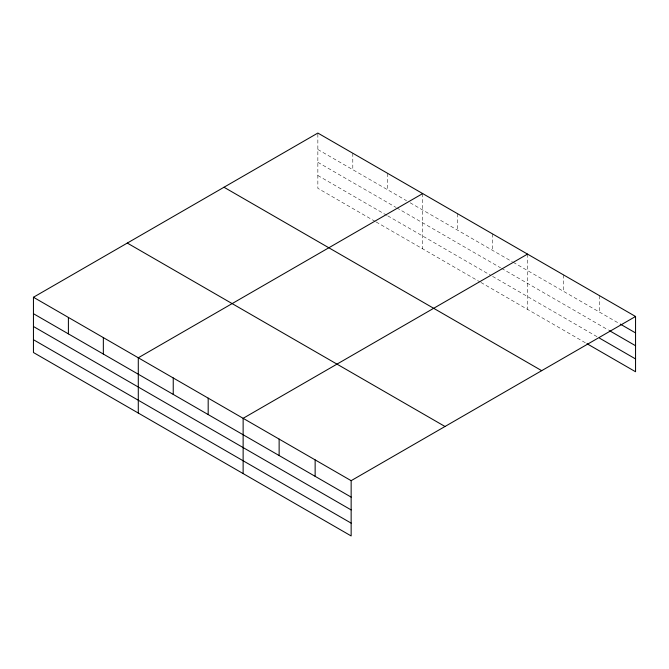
<?xml version="1.0" encoding="UTF-8"?>
<svg xmlns="http://www.w3.org/2000/svg" width="669" height="669" viewBox="0 0 669 669"><rect width="100%" height="100%" fill="white"/><g stroke="black" fill="none" stroke-linecap="round" stroke-linejoin="round"><path stroke-width="0.5" stroke-dasharray="3.35 2.51" d="M317.85 149.496L406.56 200.717M410.147 202.782L512.303 261.763M513.198 262.281L619.343 323.562M317.85 162.308L395.814 207.315M396.709 207.833L500.655 267.851M501.549 268.361L608.547 330.143M317.85 175.512L386.849 215.343M387.744 215.861L490.795 275.36M492.585 276.389L597.743 337.101M375.2 221.431L317.85 188.323L317.85 133.056M376.095 221.949L480.041 281.958M480.936 282.477L586.044 343.164M599.541 295.69L599.541 312.13M563.541 274.9L563.541 291.341M527.532 254.111L527.532 309.379M492.585 233.941L492.585 250.382M457.638 213.762L457.638 230.203M422.691 193.584L422.691 248.851M387.744 173.413L387.744 189.854M352.797 153.234L352.797 169.675"/><path stroke-width="1" d="M33.45 297.253L351.15 480.676L351.15 535.944L33.45 352.521L33.45 297.253L317.85 133.056L635.55 316.479L635.55 371.747L586.939 343.682M422.691 193.584L138.291 357.781L138.291 413.049M527.532 254.111L243.131 418.317L243.131 473.577M351.15 480.676L635.55 316.479M620.247 324.08L635.55 332.919M609.442 330.662L635.55 345.731M599.541 338.146L635.55 358.935M223.998 187.245L541.698 370.668M127.302 243.073L445.002 426.488M33.45 313.694L351.15 497.117M33.45 326.505L351.15 509.929M33.45 339.71L351.15 523.133M315.141 459.887L315.141 476.328M279.132 439.098L279.132 455.539M208.184 398.139L208.184 414.579M173.238 377.96L173.238 394.401M103.344 337.611L103.344 354.052M68.397 317.432L68.397 333.873"/></g></svg>
